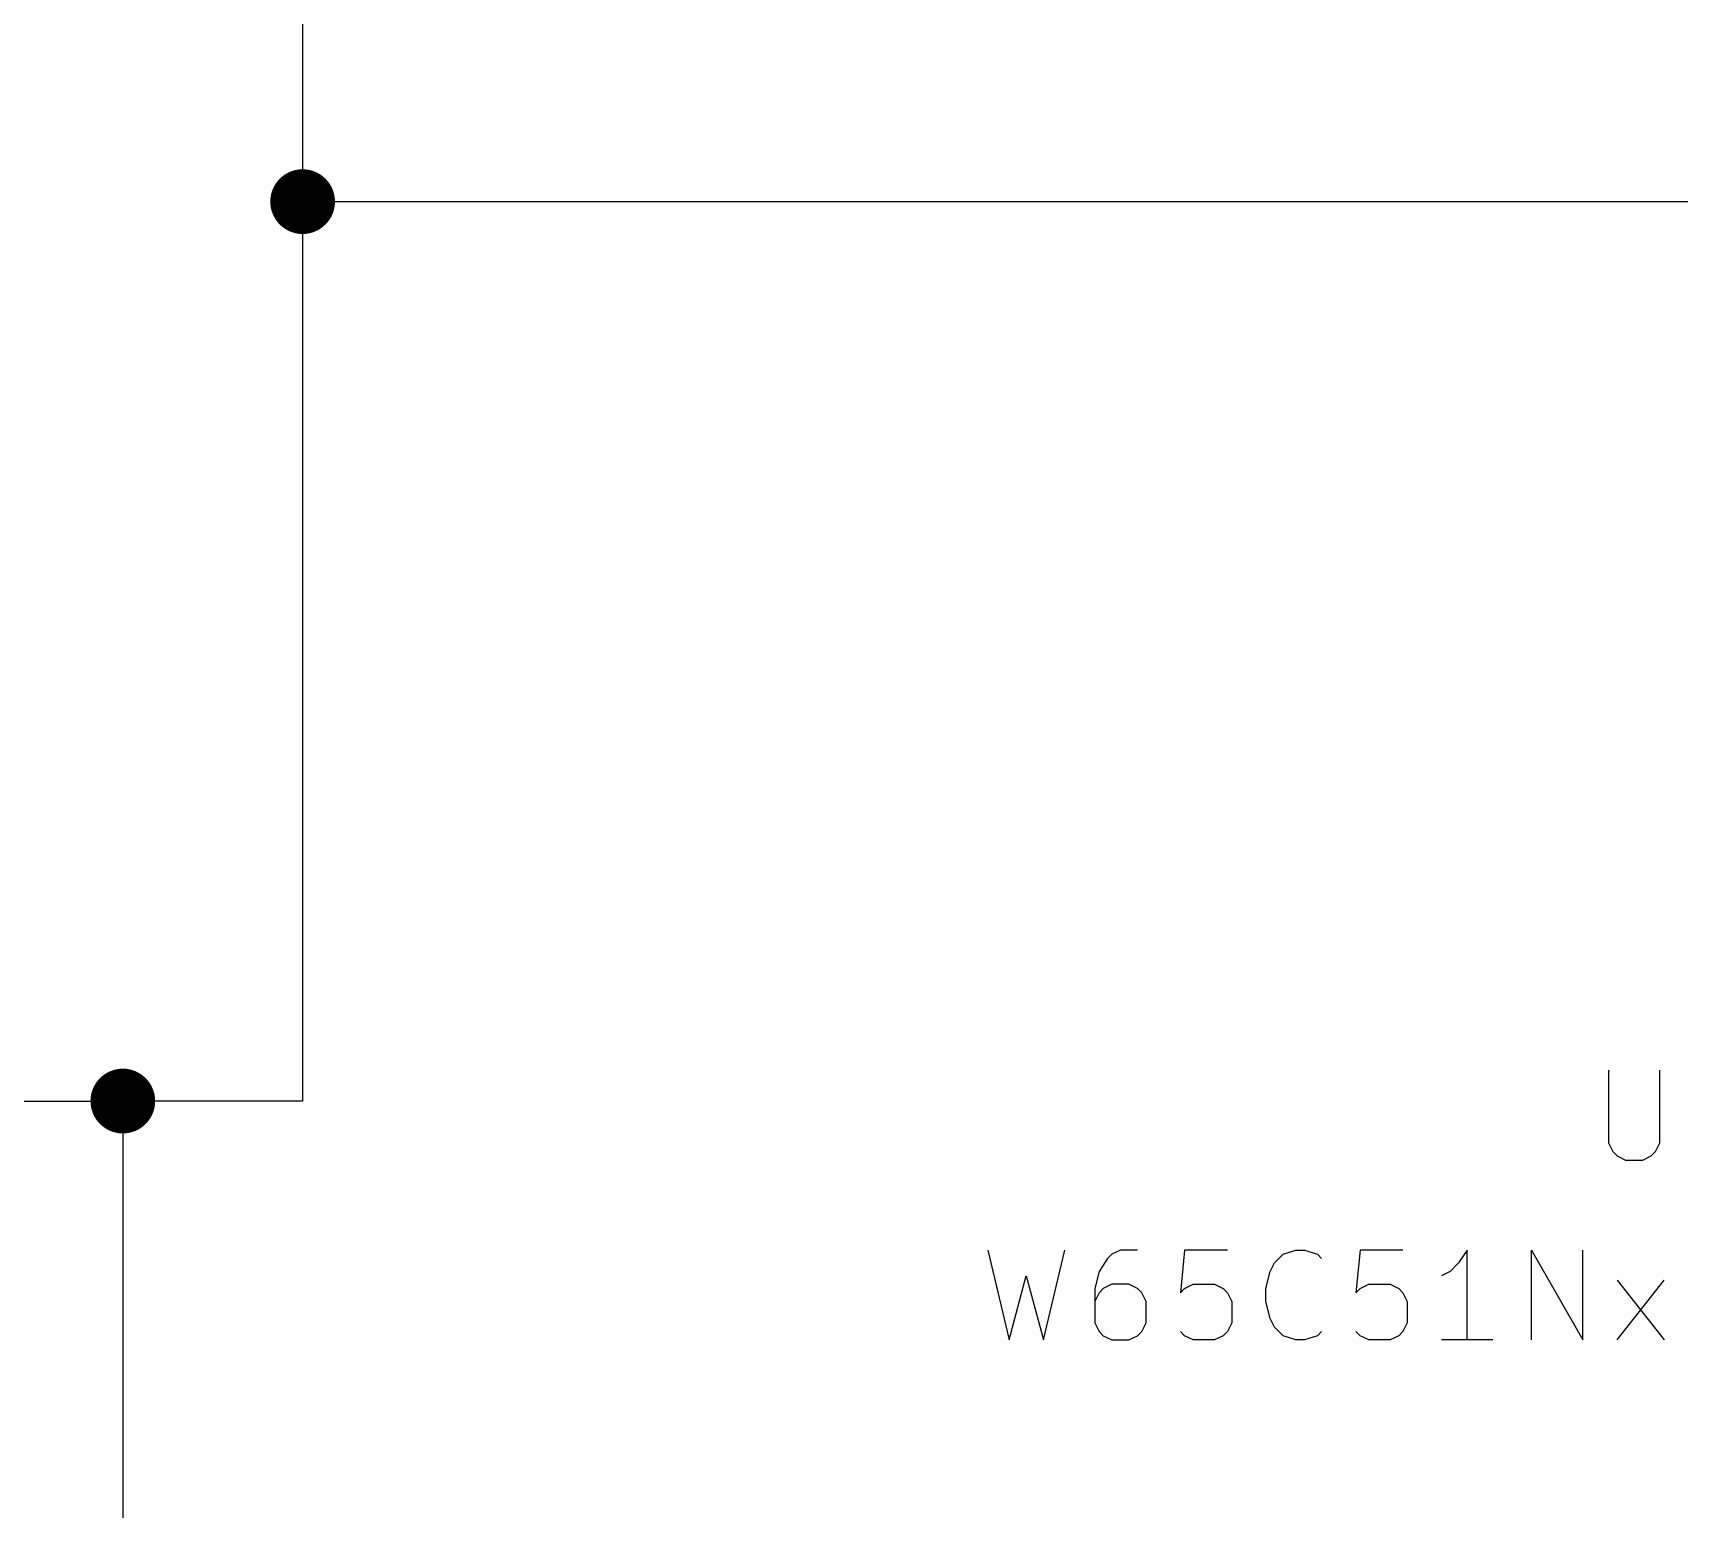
# Model space of a CAD drawing. Header units: millimetres. Extents: x 10 to 287, y -200 to -10.
# Drawn here: x 93.98 to 117.24, y -117.52 to -96.68 of the extents above; entities that cross this region are included whole.
import ezdxf

# ---------------------------------------------------------------- set-up
doc = ezdxf.new("R2010")
doc.units = ezdxf.units.MM
doc.layers.add('BLUE', color=174, linetype='CONTINUOUS')
doc.layers.add('GREENSIXTYFIVE', color=129, linetype='CONTINUOUS')

msp = doc.modelspace()

# ---------------------------------------------------------------- linework, layer by layer
at = {"layer": 'BLUE', "linetype": 'CONTINUOUS'}
for p, q in [((97.79, -50.8), (97.79, -99.06)), ((97.79, -99.06), (146.05, -99.06)), ((97.79, -99.06), (97.79, -111.76)), ((55.88, -111.76), (95.25, -111.76)), ((97.79, -111.76), (95.25, -111.76)), ((95.25, -111.76), (95.25, -146.05))]:
    msp.add_line(p, q, dxfattribs=at)
at = {"layer": 'BLUE', "const_width": 0.4572}
for points in [[(97.5614, -99.06, 1), (98.0186, -99.06, 1)], [(95.0214, -111.76, 1), (95.4786, -111.76, 1)]]:
    msp.add_lwpolyline(points, format="xyb", close=True, dxfattribs=at)
at = {"layer": 'GREENSIXTYFIVE', "linetype": 'CONTINUOUS'}
for p, q in [((116.2375, -111.3232), (116.2375, -112.3513)), ((116.2375, -111.3232), (116.2375, -112.3513)), ((116.9632, -112.3513), (116.9632, -111.3232)), ((116.9632, -112.3513), (116.9632, -111.3232)), ((116.2375, -112.3513), (116.298, -112.4723)), ((116.2375, -112.3513), (116.298, -112.4723)), ((116.298, -112.4723), (116.3585, -112.5328)), ((116.298, -112.4723), (116.3585, -112.5328)), ((116.3585, -112.5328), (116.4794, -112.5932)), ((116.3585, -112.5328), (116.4794, -112.5932)), ((116.7213, -112.5932), (116.8423, -112.5328)), ((116.7213, -112.5932), (116.8423, -112.5328)), ((116.8423, -112.5328), (116.9028, -112.4723)), ((116.8423, -112.5328), (116.9028, -112.4723)), ((116.9028, -112.4723), (116.9632, -112.3513)), ((116.9028, -112.4723), (116.9632, -112.3513)), ((116.4794, -112.5932), (116.7213, -112.5932)), ((116.4794, -112.5932), (116.7213, -112.5932)), ((107.4686, -113.8632), (107.771, -115.1332)), ((107.4686, -113.8632), (107.771, -115.1332)), ((108.2548, -115.1332), (108.5572, -113.8632)), ((108.2548, -115.1332), (108.5572, -113.8632)), ((109.2224, -113.9237), (109.1619, -113.9842)), ((109.2224, -113.9237), (109.1619, -113.9842)), ((109.3433, -113.8632), (109.2224, -113.9237)), ((109.3433, -113.8632), (109.2224, -113.9237)), ((109.5852, -113.8632), (109.3433, -113.8632)), ((109.5852, -113.8632), (109.3433, -113.8632)), ((110.2504, -113.8632), (110.19, -114.468)), ((110.2504, -113.8632), (110.19, -114.468)), ((110.8552, -113.8632), (110.2504, -113.8632)), ((110.8552, -113.8632), (110.2504, -113.8632)), ((111.5204, -114.0447), (111.6414, -113.9237)), ((111.5204, -114.0447), (111.6414, -113.9237)), ((111.6414, -113.9237), (111.8228, -113.8632)), ((111.6414, -113.9237), (111.8228, -113.8632)), ((111.8228, -113.8632), (111.9437, -113.8632)), ((111.8228, -113.8632), (111.9437, -113.8632)), ((111.9437, -113.8632), (112.1252, -113.9237)), ((111.9437, -113.8632), (112.1252, -113.9237)), ((112.1252, -113.9237), (112.1856, -113.9842)), ((112.1252, -113.9237), (112.1856, -113.9842)), ((112.7299, -113.8632), (112.6695, -114.468)), ((112.7299, -113.8632), (112.6695, -114.468)), ((113.3347, -113.8632), (112.7299, -113.8632)), ((113.3347, -113.8632), (112.7299, -113.8632)), ((114.2418, -113.8632), (114.1209, -114.0447)), ((114.2418, -113.8632), (114.1209, -114.0447)), ((114.2418, -115.1332), (114.2418, -113.8632)), ((114.2418, -115.1332), (114.2418, -113.8632)), ((115.1489, -115.1332), (115.1489, -113.8632)), ((115.1489, -113.8632), (115.8746, -115.1332)), ((115.1489, -115.1332), (115.1489, -113.8632)), ((115.1489, -113.8632), (115.8746, -115.1332)), ((115.8746, -115.1332), (115.8746, -113.8632)), ((115.8746, -115.1332), (115.8746, -113.8632)), ((109.0409, -114.1656), (108.9805, -114.4075)), ((109.0409, -114.1656), (108.9805, -114.4075)), ((109.1619, -113.9842), (109.0409, -114.1656)), ((109.1619, -113.9842), (109.0409, -114.1656)), ((111.3995, -114.4075), (111.4599, -114.1656)), ((111.3995, -114.4075), (111.4599, -114.1656)), ((111.4599, -114.1656), (111.5204, -114.0447)), ((111.4599, -114.1656), (111.5204, -114.0447)), ((113.9999, -114.1656), (113.879, -114.2261)), ((113.9999, -114.1656), (113.879, -114.2261)), ((114.1209, -114.0447), (113.9999, -114.1656)), ((114.1209, -114.0447), (113.9999, -114.1656)), ((107.771, -115.1332), (108.0129, -114.2261)), ((107.771, -115.1332), (108.0129, -114.2261)), ((108.0129, -114.2261), (108.2548, -115.1332)), ((108.0129, -114.2261), (108.2548, -115.1332)), ((108.9805, -114.4075), (108.9805, -114.8913)), ((108.9805, -114.4075), (108.9805, -114.8913)), ((109.1014, -114.4075), (109.0409, -114.468)), ((109.1014, -114.4075), (109.0409, -114.468)), ((109.2224, -114.347), (109.1014, -114.4075)), ((109.2224, -114.347), (109.1014, -114.4075)), ((109.4643, -114.347), (109.2224, -114.347)), ((109.4643, -114.347), (109.2224, -114.347)), ((109.5852, -114.4075), (109.4643, -114.347)), ((109.5852, -114.4075), (109.4643, -114.347)), ((109.6457, -114.468), (109.5852, -114.4075)), ((109.6457, -114.468), (109.5852, -114.4075)), ((110.19, -114.468), (110.2504, -114.4075)), ((110.19, -114.468), (110.2504, -114.4075)), ((110.2504, -114.4075), (110.3714, -114.347)), ((110.2504, -114.4075), (110.3714, -114.347)), ((110.3714, -114.347), (110.6738, -114.347)), ((110.3714, -114.347), (110.6738, -114.347)), ((110.6738, -114.347), (110.7947, -114.4075)), ((110.6738, -114.347), (110.7947, -114.4075)), ((110.7947, -114.4075), (110.8552, -114.468)), ((110.7947, -114.4075), (110.8552, -114.468)), ((111.3995, -114.5889), (111.3995, -114.4075)), ((111.3995, -114.5889), (111.3995, -114.4075)), ((112.6695, -114.468), (112.7299, -114.4075)), ((112.6695, -114.468), (112.7299, -114.4075)), ((112.7299, -114.4075), (112.8509, -114.347)), ((112.7299, -114.4075), (112.8509, -114.347)), ((112.8509, -114.347), (113.1533, -114.347)), ((112.8509, -114.347), (113.1533, -114.347)), ((113.1533, -114.347), (113.2742, -114.4075)), ((113.1533, -114.347), (113.2742, -114.4075)), ((113.2742, -114.4075), (113.3347, -114.468)), ((113.2742, -114.4075), (113.3347, -114.468)), ((116.3585, -115.1332), (117.0237, -114.2866)), ((116.3585, -114.2866), (117.0237, -115.1332)), ((116.3585, -115.1332), (117.0237, -114.2866)), ((116.3585, -114.2866), (117.0237, -115.1332)), ((109.0409, -114.468), (108.9805, -114.5889)), ((109.0409, -114.468), (108.9805, -114.5889)), ((109.7062, -114.5889), (109.6457, -114.468)), ((109.7062, -114.5889), (109.6457, -114.468)), ((109.7062, -114.8913), (109.7062, -114.5889)), ((109.7062, -114.8913), (109.7062, -114.5889)), ((110.8552, -114.468), (110.9157, -114.5889)), ((110.8552, -114.468), (110.9157, -114.5889)), ((110.9157, -114.5889), (110.9157, -114.8913)), ((110.9157, -114.5889), (110.9157, -114.8913)), ((111.4599, -114.8308), (111.3995, -114.5889)), ((111.4599, -114.8308), (111.3995, -114.5889)), ((113.3347, -114.468), (113.3952, -114.5889)), ((113.3347, -114.468), (113.3952, -114.5889)), ((113.3952, -114.5889), (113.3952, -114.8913)), ((113.3952, -114.5889), (113.3952, -114.8913)), ((111.5204, -114.9518), (111.4599, -114.8308)), ((111.5204, -114.9518), (111.4599, -114.8308)), ((108.9805, -114.8913), (109.0409, -115.0123)), ((108.9805, -114.8913), (109.0409, -115.0123)), ((109.0409, -115.0123), (109.1014, -115.0728)), ((109.0409, -115.0123), (109.1014, -115.0728)), ((109.1014, -115.0728), (109.2224, -115.1332)), ((109.1014, -115.0728), (109.2224, -115.1332)), ((109.4643, -115.1332), (109.5852, -115.0728)), ((109.4643, -115.1332), (109.5852, -115.0728)), ((109.5852, -115.0728), (109.6457, -115.0123)), ((109.5852, -115.0728), (109.6457, -115.0123)), ((109.6457, -115.0123), (109.7062, -114.8913)), ((109.6457, -115.0123), (109.7062, -114.8913)), ((110.2504, -115.0728), (110.19, -115.0123)), ((110.2504, -115.0728), (110.19, -115.0123)), ((110.3714, -115.1332), (110.2504, -115.0728)), ((110.3714, -115.1332), (110.2504, -115.0728)), ((110.7947, -115.0728), (110.6738, -115.1332)), ((110.7947, -115.0728), (110.6738, -115.1332)), ((110.8552, -115.0123), (110.7947, -115.0728)), ((110.8552, -115.0123), (110.7947, -115.0728)), ((110.9157, -114.8913), (110.8552, -115.0123)), ((110.9157, -114.8913), (110.8552, -115.0123)), ((111.6414, -115.0728), (111.5204, -114.9518)), ((111.6414, -115.0728), (111.5204, -114.9518)), ((111.8228, -115.1332), (111.6414, -115.0728)), ((111.8228, -115.1332), (111.6414, -115.0728)), ((112.1252, -115.0728), (111.9437, -115.1332)), ((112.1252, -115.0728), (111.9437, -115.1332)), ((112.1856, -115.0123), (112.1252, -115.0728)), ((112.1856, -115.0123), (112.1252, -115.0728)), ((112.7299, -115.0728), (112.6695, -115.0123)), ((112.7299, -115.0728), (112.6695, -115.0123)), ((112.8509, -115.1332), (112.7299, -115.0728)), ((112.8509, -115.1332), (112.7299, -115.0728)), ((113.2742, -115.0728), (113.1533, -115.1332)), ((113.2742, -115.0728), (113.1533, -115.1332)), ((113.3347, -115.0123), (113.2742, -115.0728)), ((113.3347, -115.0123), (113.2742, -115.0728)), ((113.3952, -114.8913), (113.3347, -115.0123)), ((113.3952, -114.8913), (113.3347, -115.0123)), ((109.2224, -115.1332), (109.4643, -115.1332)), ((109.2224, -115.1332), (109.4643, -115.1332)), ((110.6738, -115.1332), (110.3714, -115.1332)), ((110.6738, -115.1332), (110.3714, -115.1332)), ((111.9437, -115.1332), (111.8228, -115.1332)), ((111.9437, -115.1332), (111.8228, -115.1332)), ((113.1533, -115.1332), (112.8509, -115.1332)), ((113.1533, -115.1332), (112.8509, -115.1332)), ((114.6047, -115.1332), (113.879, -115.1332)), ((114.6047, -115.1332), (113.879, -115.1332))]:
    msp.add_line(p, q, dxfattribs=at)

doc.saveas('drawing.dxf')
